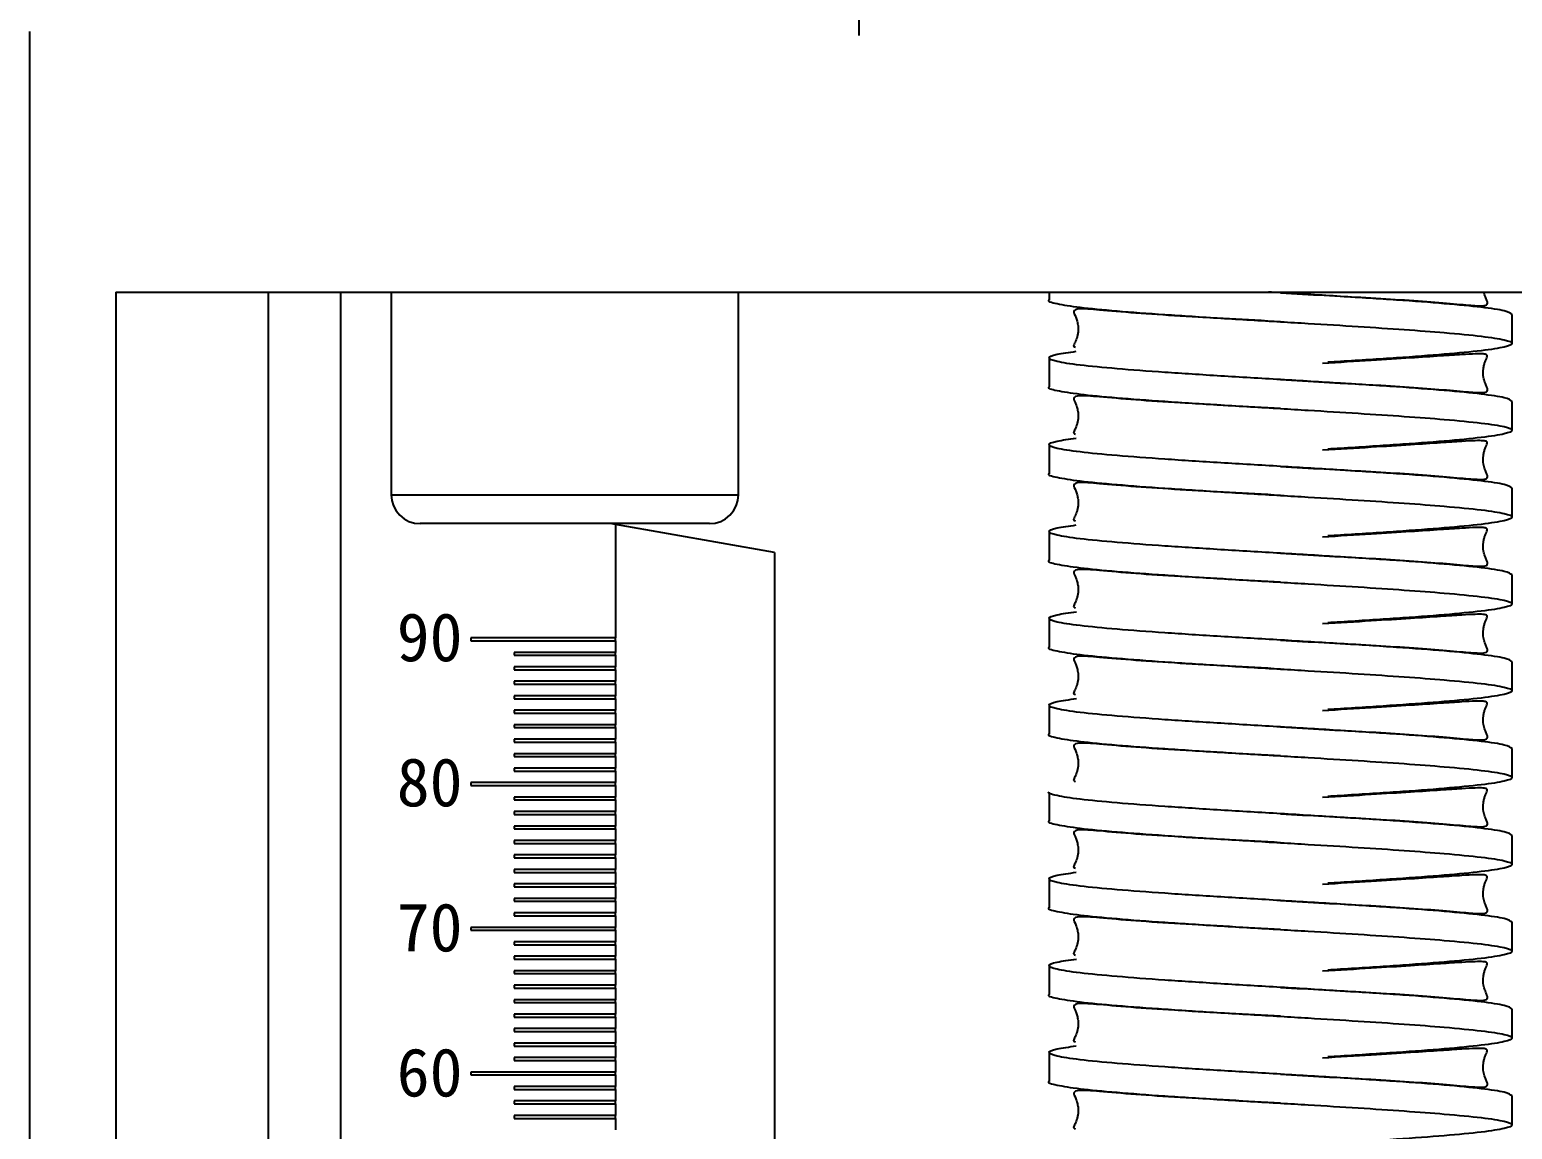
# Model space of a CAD drawing. Header units: millimetres. Extents: x 2379 to 4059, y 879 to 2067.
# Drawn here: x 3498.5 to 3559.9, y 1575.2 to 1620.7 of the extents above; entities that cross this region are included whole.
import ezdxf

# ---------------------------------------------------------------- set-up
doc = ezdxf.new("R2010")
doc.units = ezdxf.units.MM
doc.styles.get("Standard").update_dxf_attribs({"font": 'arial.ttf'})

msp = doc.modelspace()

# ---------------------------------------------------------------- linework, layer by layer
at = {"color": 7, "linetype": 'Continuous', "lineweight": 25}
for p, q in [((3532.868, 1642.885), (3532.868, 1620.485)), ((3498.548, 1620.64), (3498.548, 1453.06)), ((3502.109, 1609.867), (3598.527, 1609.867)), ((3502.109, 1609.867), (3502.109, 1466.227)), ((3508.423, 1609.867), (3508.423, 1466.227)), ((3511.415, 1609.867), (3511.415, 1466.227)), ((3513.512, 1609.867), (3513.512, 1601.488)), ((3527.876, 1601.488), (3527.876, 1609.867)), ((3540.742, 1609.867), (3540.742, 1609.537)), ((3559.894, 1607.742), (3559.894, 1608.939)), ((3540.742, 1607.143), (3540.742, 1605.946)), ((3559.894, 1604.151), (3559.894, 1605.348)), ((3540.742, 1603.552), (3540.742, 1602.355)), ((3513.512, 1601.488), (3520.694, 1601.488)), ((3520.694, 1601.488), (3527.876, 1601.488)), ((3559.894, 1600.56), (3559.894, 1601.757)), ((3520.694, 1600.291), (3514.709, 1600.291)), ((3526.679, 1600.291), (3520.694, 1600.291)), ((3522.787, 1600.255), (3522.582, 1600.291)), ((3522.787, 1600.255), (3522.787, 1595.563)), ((3529.37, 1599.094), (3522.787, 1600.255)), ((3540.742, 1599.961), (3540.742, 1598.764)), ((3529.37, 1599.094), (3529.37, 1556.571)), ((3559.894, 1596.969), (3559.894, 1598.166)), ((3540.742, 1596.37), (3540.742, 1595.173)), ((3522.787, 1595.563), (3516.802, 1595.563)), ((3516.802, 1595.563), (3516.802, 1595.443)), ((3516.802, 1595.443), (3522.787, 1595.443)), ((3522.787, 1595.443), (3522.787, 1595.563)), ((3522.787, 1595.443), (3522.787, 1594.965)), ((3522.787, 1594.965), (3518.597, 1594.965)), ((3518.597, 1594.965), (3518.597, 1594.845)), ((3518.597, 1594.845), (3522.787, 1594.845)), ((3522.787, 1594.845), (3522.787, 1594.965)), ((3522.787, 1594.845), (3522.787, 1594.366)), ((3522.787, 1594.366), (3518.597, 1594.366)), ((3518.597, 1594.366), (3518.597, 1594.246)), ((3518.597, 1594.246), (3522.787, 1594.246)), ((3522.787, 1594.246), (3522.787, 1594.366)), ((3522.787, 1594.246), (3522.787, 1593.768)), ((3559.894, 1593.378), (3559.894, 1594.575)), ((3522.787, 1593.768), (3518.597, 1593.768)), ((3518.597, 1593.768), (3518.597, 1593.648)), ((3518.597, 1593.648), (3522.787, 1593.648)), ((3522.787, 1593.648), (3522.787, 1593.768)), ((3522.787, 1593.648), (3522.787, 1593.169)), ((3522.787, 1593.169), (3518.597, 1593.169)), ((3518.597, 1593.169), (3518.597, 1593.049)), ((3518.597, 1593.049), (3522.787, 1593.049)), ((3522.787, 1593.049), (3522.787, 1593.169)), ((3522.787, 1593.049), (3522.787, 1592.571)), ((3522.787, 1592.571), (3518.597, 1592.571)), ((3518.597, 1592.571), (3518.597, 1592.451)), ((3518.597, 1592.451), (3522.787, 1592.451)), ((3522.787, 1592.451), (3522.787, 1592.571)), ((3522.787, 1592.451), (3522.787, 1591.972)), ((3540.742, 1592.779), (3540.742, 1591.582)), ((3522.787, 1591.972), (3518.597, 1591.972)), ((3518.597, 1591.972), (3518.597, 1591.852)), ((3518.597, 1591.852), (3522.787, 1591.852)), ((3522.787, 1591.852), (3522.787, 1591.972)), ((3522.787, 1591.852), (3522.787, 1591.374)), ((3522.787, 1591.374), (3518.597, 1591.374)), ((3518.597, 1591.374), (3518.597, 1591.254)), ((3518.597, 1591.254), (3522.787, 1591.254)), ((3522.787, 1591.254), (3522.787, 1591.374)), ((3522.787, 1591.254), (3522.787, 1590.775)), ((3522.787, 1590.775), (3518.597, 1590.775)), ((3518.597, 1590.775), (3518.597, 1590.655)), ((3518.597, 1590.655), (3522.787, 1590.655)), ((3522.787, 1590.655), (3522.787, 1590.775)), ((3522.787, 1590.655), (3522.787, 1590.177)), ((3559.894, 1589.787), (3559.894, 1590.984)), ((3522.787, 1590.177), (3518.597, 1590.177)), ((3518.597, 1590.177), (3518.597, 1590.057)), ((3518.597, 1590.057), (3522.787, 1590.057)), ((3522.787, 1590.057), (3522.787, 1590.177)), ((3522.787, 1590.057), (3522.787, 1589.578)), ((3522.787, 1589.578), (3516.802, 1589.578)), ((3516.802, 1589.578), (3516.802, 1589.458)), ((3516.802, 1589.458), (3522.787, 1589.458)), ((3522.787, 1589.458), (3522.787, 1589.578)), ((3522.787, 1589.458), (3522.787, 1588.98)), ((3540.742, 1589.188), (3540.742, 1587.991)), ((3522.787, 1588.98), (3518.597, 1588.98)), ((3518.597, 1588.98), (3518.597, 1588.86)), ((3518.597, 1588.86), (3522.787, 1588.86)), ((3522.787, 1588.86), (3522.787, 1588.98)), ((3522.787, 1588.86), (3522.787, 1588.381)), ((3522.787, 1588.381), (3518.597, 1588.381)), ((3518.597, 1588.381), (3518.597, 1588.261)), ((3518.597, 1588.261), (3522.787, 1588.261)), ((3522.787, 1588.261), (3522.787, 1588.381)), ((3522.787, 1588.261), (3522.787, 1587.783)), ((3522.787, 1587.783), (3518.597, 1587.783)), ((3518.597, 1587.783), (3518.597, 1587.663)), ((3518.597, 1587.663), (3522.787, 1587.663)), ((3522.787, 1587.663), (3522.787, 1587.783)), ((3522.787, 1587.663), (3522.787, 1587.184)), ((3559.894, 1586.196), (3559.894, 1587.393)), ((3522.787, 1587.184), (3518.597, 1587.184)), ((3518.597, 1587.184), (3518.597, 1587.064)), ((3518.597, 1587.064), (3522.787, 1587.064)), ((3522.787, 1587.064), (3522.787, 1587.184)), ((3522.787, 1587.064), (3522.787, 1586.586)), ((3522.787, 1586.586), (3518.597, 1586.586)), ((3518.597, 1586.586), (3518.597, 1586.466)), ((3518.597, 1586.466), (3522.787, 1586.466)), ((3522.787, 1586.466), (3522.787, 1586.586)), ((3522.787, 1586.466), (3522.787, 1585.987)), ((3522.787, 1585.987), (3518.597, 1585.987)), ((3518.597, 1585.987), (3518.597, 1585.867)), ((3518.597, 1585.867), (3522.787, 1585.867)), ((3522.787, 1585.867), (3522.787, 1585.987)), ((3522.787, 1585.867), (3522.787, 1585.389)), ((3540.742, 1585.597), (3540.742, 1584.4)), ((3522.787, 1585.389), (3518.597, 1585.389)), ((3518.597, 1585.389), (3518.597, 1585.269)), ((3518.597, 1585.269), (3522.787, 1585.269)), ((3522.787, 1585.269), (3522.787, 1585.389)), ((3522.787, 1585.269), (3522.787, 1584.79)), ((3522.787, 1584.79), (3518.597, 1584.79)), ((3518.597, 1584.79), (3518.597, 1584.67)), ((3518.597, 1584.67), (3522.787, 1584.67)), ((3522.787, 1584.67), (3522.787, 1584.79)), ((3522.787, 1584.67), (3522.787, 1584.192)), ((3522.787, 1584.192), (3518.597, 1584.192)), ((3518.597, 1584.192), (3518.597, 1584.072)), ((3518.597, 1584.072), (3522.787, 1584.072)), ((3522.787, 1584.072), (3522.787, 1584.192)), ((3522.787, 1584.072), (3522.787, 1583.593)), ((3559.894, 1582.605), (3559.894, 1583.802)), ((3522.787, 1583.593), (3516.802, 1583.593)), ((3516.802, 1583.593), (3516.802, 1583.473)), ((3516.802, 1583.473), (3522.787, 1583.473)), ((3522.787, 1583.473), (3522.787, 1583.593)), ((3522.787, 1583.473), (3522.787, 1582.995)), ((3522.787, 1582.995), (3518.597, 1582.995)), ((3518.597, 1582.995), (3518.597, 1582.875)), ((3518.597, 1582.875), (3522.787, 1582.875)), ((3522.787, 1582.875), (3522.787, 1582.995)), ((3522.787, 1582.875), (3522.787, 1582.396)), ((3522.787, 1582.396), (3518.597, 1582.396)), ((3518.597, 1582.396), (3518.597, 1582.276)), ((3518.597, 1582.276), (3522.787, 1582.276)), ((3522.787, 1582.276), (3522.787, 1582.396)), ((3522.787, 1582.276), (3522.787, 1581.798)), ((3540.742, 1582.006), (3540.742, 1580.809)), ((3522.787, 1581.798), (3518.597, 1581.798)), ((3518.597, 1581.798), (3518.597, 1581.678)), ((3518.597, 1581.678), (3522.787, 1581.678)), ((3522.787, 1581.199), (3518.597, 1581.199)), ((3518.597, 1581.199), (3518.597, 1581.079)), ((3522.787, 1581.678), (3522.787, 1581.798)), ((3522.787, 1581.678), (3522.787, 1581.199)), ((3522.787, 1581.079), (3522.787, 1581.199)), ((3518.597, 1581.079), (3522.787, 1581.079)), ((3522.787, 1580.601), (3518.597, 1580.601)), ((3518.597, 1580.601), (3518.597, 1580.481)), ((3522.787, 1581.079), (3522.787, 1580.601)), ((3522.787, 1580.481), (3522.787, 1580.601)), ((3518.597, 1580.481), (3522.787, 1580.481)), ((3522.787, 1580.002), (3518.597, 1580.002)), ((3518.597, 1580.002), (3518.597, 1579.882)), ((3522.787, 1580.481), (3522.787, 1580.002)), ((3522.787, 1579.882), (3522.787, 1580.002)), ((3559.894, 1579.014), (3559.894, 1580.211)), ((3518.597, 1579.882), (3522.787, 1579.882)), ((3522.787, 1579.404), (3518.597, 1579.404)), ((3518.597, 1579.404), (3518.597, 1579.284)), ((3522.787, 1579.882), (3522.787, 1579.404)), ((3522.787, 1579.284), (3522.787, 1579.404)), ((3518.597, 1579.284), (3522.787, 1579.284)), ((3522.787, 1578.805), (3518.597, 1578.805)), ((3518.597, 1578.805), (3518.597, 1578.685)), ((3522.787, 1579.284), (3522.787, 1578.805)), ((3522.787, 1578.685), (3522.787, 1578.805)), ((3518.597, 1578.685), (3522.787, 1578.685)), ((3522.787, 1578.207), (3518.597, 1578.207)), ((3518.597, 1578.207), (3518.597, 1578.087)), ((3522.787, 1578.685), (3522.787, 1578.207)), ((3522.787, 1578.087), (3522.787, 1578.207)), ((3540.742, 1578.415), (3540.742, 1577.218)), ((3522.787, 1577.608), (3516.802, 1577.608)), ((3516.802, 1577.608), (3516.802, 1577.488)), ((3518.597, 1578.087), (3522.787, 1578.087)), ((3522.787, 1578.087), (3522.787, 1577.608)), ((3522.787, 1577.488), (3522.787, 1577.608)), ((3516.802, 1577.488), (3522.787, 1577.488)), ((3522.787, 1577.01), (3518.597, 1577.01)), ((3518.597, 1577.01), (3518.597, 1576.89)), ((3522.787, 1577.488), (3522.787, 1577.01)), ((3522.787, 1576.89), (3522.787, 1577.01)), ((3518.597, 1576.89), (3522.787, 1576.89)), ((3522.787, 1576.411), (3518.597, 1576.411)), ((3518.597, 1576.411), (3518.597, 1576.291)), ((3518.597, 1576.291), (3522.787, 1576.291)), ((3522.787, 1576.89), (3522.787, 1576.411)), ((3522.787, 1576.291), (3522.787, 1576.411)), ((3522.787, 1576.291), (3522.787, 1575.813)), ((3559.894, 1575.423), (3559.894, 1576.62)), ((3522.787, 1575.813), (3518.597, 1575.813)), ((3518.597, 1575.813), (3518.597, 1575.693)), ((3518.597, 1575.693), (3522.787, 1575.693)), ((3522.787, 1575.693), (3522.787, 1575.813)), ((3522.787, 1575.693), (3522.787, 1575.214))]:
    msp.add_line(p, q, dxfattribs=at)
for centre, start, end in [((3514.709, 1601.488), 180, 270), ((3526.679, 1601.488), 270, 0)]:
    msp.add_arc(centre, 1.197, start, end, dxfattribs=at)
for points, knots in [([(3540.742, 1609.537), (3540.742, 1609.537), (3540.633, 1609.487), (3541.013, 1609.389), (3541.916, 1609.238), (3543.473, 1609.089), (3545.474, 1608.94), (3547.81, 1608.789), (3549.865, 1608.668), (3551.785, 1608.552), (3553.55, 1608.445), (3555.474, 1608.318), (3557.244, 1608.184), (3558.706, 1608.041), (3559.674, 1607.893), (3560.004, 1607.741), (3559.674, 1607.594), (3558.706, 1607.442), (3557.168, 1607.293), (3555.155, 1607.145), (3553.451, 1607.033), (3552.443, 1606.973), (3552.267, 1606.962)], [0, 0, 0, 0, 0.000078, 0.05802, 0.116219, 0.17425, 0.23228, 0.290479, 0.348421, 0.375023, 0.424312, 0.473627, 0.522928, 0.581046, 0.639018, 0.697257, 0.7552, 0.813399, 0.871429, 0.929459, 0.987658, 1, 1, 1, 1]), ([(3559.893, 1608.939), (3559.83, 1608.989), (3559.703, 1609.09), (3558.697, 1609.238), (3557.168, 1609.388), (3555.161, 1609.538), (3552.825, 1609.686), (3550.986, 1609.798), (3549.983, 1609.857), (3549.817, 1609.867)], [0, 0, 0, 0, 0.0724783, 0.1447208, 0.2169559, 0.2893167, 0.361496, 0.434009, 0.4483704, 0.4483704, 0.4483704, 0.4483704]), ([(3550.317, 1609.838), (3550.923, 1609.802), (3552.135, 1609.732), (3553.872, 1609.639), (3555.485, 1609.541), (3556.904, 1609.436), (3558.027, 1609.331), (3558.676, 1609.284), (3558.874, 1609.33), (3558.885, 1609.437), (3558.854, 1609.532), (3558.788, 1609.672), (3558.746, 1609.798), (3558.732, 1609.853), (3558.728, 1609.867)], [0, 0, 0, 0, 0.0667347, 0.133374, 0.2009177, 0.2690953, 0.3360044, 0.3969088, 0.4509665, 0.4757928, 0.4980507, 0.5146554, 0.5210108, 0.5232223, 0.5232223, 0.5232223, 0.5232223]), ([(3550.317, 1608.641), (3549.604, 1608.68), (3548.161, 1608.761), (3546.112, 1608.876), (3544.265, 1608.995), (3542.766, 1609.131), (3541.929, 1609.2), (3541.723, 1609.093), (3541.785, 1608.956), (3541.876, 1608.721), (3541.916, 1608.586), (3541.943, 1608.413), (3541.939, 1608.232), (3541.907, 1608.056), (3541.849, 1607.876), (3541.773, 1607.714), (3541.728, 1607.614), (3541.794, 1607.592), (3541.822, 1607.583)], [0, 0, 0, 0, 0.126114, 0.255276, 0.386621, 0.519479, 0.639605, 0.746077, 0.823304, 0.832971, 0.839551, 0.85256, 0.867487, 0.876902, 0.888646, 0.921293, 0.966536, 1, 1, 1, 1]), ([(3559.893, 1605.348), (3559.83, 1605.398), (3559.703, 1605.499), (3558.697, 1605.647), (3557.168, 1605.797), (3555.161, 1605.947), (3552.825, 1606.095), (3550.319, 1606.247), (3547.81, 1606.395), (3545.475, 1606.546), (3543.469, 1606.695), (3541.93, 1606.844), (3540.959, 1606.995), (3540.642, 1607.143), (3540.907, 1607.286), (3541.563, 1607.376), (3541.86, 1607.417)], [0, 0, 0, 0, 0.072478, 0.144721, 0.216956, 0.289317, 0.361496, 0.434009, 0.506152, 0.578614, 0.650866, 0.723118, 0.79558, 0.867723, 0.940236, 1, 1, 1, 1]), ([(3550.317, 1606.247), (3550.923, 1606.211), (3552.135, 1606.141), (3553.872, 1606.048), (3555.485, 1605.95), (3556.904, 1605.845), (3558.027, 1605.74), (3558.676, 1605.693), (3558.874, 1605.739), (3558.885, 1605.846), (3558.854, 1605.941), (3558.788, 1606.081), (3558.741, 1606.223), (3558.697, 1606.407), (3558.688, 1606.628), (3558.732, 1606.836), (3558.763, 1606.933), (3558.799, 1607.028), (3558.845, 1607.128), (3558.877, 1607.222), (3558.847, 1607.286), (3558.703, 1607.316), (3558.379, 1607.314), (3557.81, 1607.284), (3556.927, 1607.223), (3555.675, 1607.139), (3554.035, 1607.036), (3552.739, 1606.956), (3552.056, 1606.914)], [0, 0, 0, 0, 0.066735, 0.133374, 0.200918, 0.269095, 0.336004, 0.396909, 0.450967, 0.475793, 0.498051, 0.514655, 0.521011, 0.526279, 0.541644, 0.548049, 0.551631, 0.556379, 0.570005, 0.589631, 0.615865, 0.649091, 0.689412, 0.736647, 0.791453, 0.853733, 0.923017, 1, 1, 1, 1]), ([(3540.742, 1605.946), (3540.742, 1605.946), (3540.633, 1605.896), (3541.013, 1605.798), (3541.916, 1605.647), (3543.473, 1605.498), (3545.474, 1605.349), (3547.81, 1605.198), (3549.865, 1605.077), (3551.785, 1604.961), (3553.55, 1604.854), (3555.474, 1604.727), (3557.244, 1604.593), (3558.706, 1604.45), (3559.674, 1604.302), (3560.004, 1604.15), (3559.674, 1604.003), (3558.706, 1603.851), (3557.168, 1603.702), (3555.155, 1603.554), (3553.451, 1603.442), (3552.443, 1603.382), (3552.267, 1603.371)], [0, 0, 0, 0, 0.000078, 0.05802, 0.116219, 0.17425, 0.23228, 0.290479, 0.348421, 0.375023, 0.424312, 0.473627, 0.522928, 0.581046, 0.639018, 0.697257, 0.7552, 0.813399, 0.871429, 0.929459, 0.987658, 1, 1, 1, 1]), ([(3550.317, 1605.05), (3549.604, 1605.089), (3548.161, 1605.17), (3546.112, 1605.285), (3544.265, 1605.404), (3542.766, 1605.54), (3541.929, 1605.609), (3541.723, 1605.502), (3541.785, 1605.365), (3541.876, 1605.13), (3541.916, 1604.995), (3541.943, 1604.822), (3541.939, 1604.641), (3541.907, 1604.465), (3541.849, 1604.285), (3541.773, 1604.123), (3541.728, 1604.023), (3541.794, 1604.001), (3541.822, 1603.992)], [0, 0, 0, 0, 0.126114, 0.255276, 0.386621, 0.519479, 0.639605, 0.746077, 0.823304, 0.832971, 0.839551, 0.85256, 0.867487, 0.876902, 0.888646, 0.921293, 0.966536, 1, 1, 1, 1]), ([(3559.893, 1601.757), (3559.83, 1601.807), (3559.703, 1601.908), (3558.697, 1602.056), (3557.168, 1602.206), (3555.161, 1602.356), (3552.825, 1602.504), (3550.319, 1602.656), (3547.81, 1602.804), (3545.475, 1602.955), (3543.469, 1603.104), (3541.93, 1603.253), (3540.959, 1603.404), (3540.642, 1603.552), (3540.907, 1603.695), (3541.563, 1603.785), (3541.86, 1603.826)], [0, 0, 0, 0, 0.072478, 0.144721, 0.216956, 0.289317, 0.361496, 0.434009, 0.506152, 0.578614, 0.650866, 0.723118, 0.79558, 0.867723, 0.940236, 1, 1, 1, 1]), ([(3550.317, 1602.656), (3550.923, 1602.62), (3552.135, 1602.55), (3553.872, 1602.457), (3555.485, 1602.359), (3556.904, 1602.254), (3558.027, 1602.149), (3558.676, 1602.102), (3558.874, 1602.148), (3558.885, 1602.255), (3558.854, 1602.35), (3558.788, 1602.49), (3558.741, 1602.632), (3558.697, 1602.816), (3558.688, 1603.037), (3558.732, 1603.245), (3558.763, 1603.342), (3558.799, 1603.437), (3558.845, 1603.537), (3558.877, 1603.631), (3558.847, 1603.695), (3558.703, 1603.725), (3558.379, 1603.723), (3557.81, 1603.693), (3556.927, 1603.632), (3555.675, 1603.548), (3554.035, 1603.445), (3552.739, 1603.365), (3552.056, 1603.323)], [0, 0, 0, 0, 0.066735, 0.133374, 0.200918, 0.269095, 0.336004, 0.396909, 0.450967, 0.475793, 0.498051, 0.514655, 0.521011, 0.526279, 0.541644, 0.548049, 0.551631, 0.556379, 0.570005, 0.589631, 0.615865, 0.649091, 0.689412, 0.736647, 0.791453, 0.853733, 0.923017, 1, 1, 1, 1]), ([(3540.742, 1602.355), (3540.742, 1602.355), (3540.633, 1602.305), (3541.013, 1602.207), (3541.916, 1602.056), (3543.473, 1601.907), (3545.474, 1601.758), (3547.81, 1601.607), (3549.865, 1601.486), (3551.785, 1601.37), (3553.55, 1601.263), (3555.474, 1601.136), (3557.244, 1601.002), (3558.706, 1600.859), (3559.674, 1600.711), (3560.004, 1600.559), (3559.674, 1600.412), (3558.706, 1600.26), (3557.168, 1600.111), (3555.155, 1599.963), (3553.451, 1599.851), (3552.443, 1599.791), (3552.267, 1599.78)], [0, 0, 0, 0, 0.000078, 0.05802, 0.116219, 0.17425, 0.23228, 0.290479, 0.348421, 0.375023, 0.424312, 0.473627, 0.522928, 0.581046, 0.639018, 0.697257, 0.7552, 0.813399, 0.871429, 0.929459, 0.987658, 1, 1, 1, 1]), ([(3550.317, 1601.459), (3549.604, 1601.498), (3548.161, 1601.579), (3546.112, 1601.694), (3544.265, 1601.813), (3542.766, 1601.949), (3541.929, 1602.018), (3541.723, 1601.911), (3541.785, 1601.774), (3541.876, 1601.539), (3541.916, 1601.404), (3541.943, 1601.231), (3541.939, 1601.05), (3541.907, 1600.874), (3541.849, 1600.694), (3541.773, 1600.532), (3541.728, 1600.432), (3541.794, 1600.41), (3541.822, 1600.401)], [0, 0, 0, 0, 0.126114, 0.255276, 0.386621, 0.519479, 0.639605, 0.746077, 0.823304, 0.832971, 0.839551, 0.85256, 0.867487, 0.876902, 0.888646, 0.921293, 0.966536, 1, 1, 1, 1]), ([(3559.893, 1598.166), (3559.83, 1598.216), (3559.703, 1598.317), (3558.697, 1598.465), (3557.168, 1598.615), (3555.161, 1598.765), (3552.825, 1598.913), (3550.319, 1599.065), (3547.81, 1599.213), (3545.475, 1599.364), (3543.469, 1599.513), (3541.93, 1599.662), (3540.959, 1599.813), (3540.642, 1599.961), (3540.907, 1600.104), (3541.563, 1600.194), (3541.86, 1600.235)], [0, 0, 0, 0, 0.072478, 0.144721, 0.216956, 0.289317, 0.361496, 0.434009, 0.506152, 0.578614, 0.650866, 0.723118, 0.79558, 0.867723, 0.940236, 1, 1, 1, 1]), ([(3550.317, 1599.065), (3550.923, 1599.029), (3552.135, 1598.959), (3553.872, 1598.866), (3555.485, 1598.768), (3556.904, 1598.663), (3558.027, 1598.558), (3558.676, 1598.511), (3558.874, 1598.557), (3558.885, 1598.664), (3558.854, 1598.759), (3558.788, 1598.899), (3558.741, 1599.041), (3558.697, 1599.225), (3558.688, 1599.446), (3558.732, 1599.654), (3558.763, 1599.751), (3558.799, 1599.846), (3558.845, 1599.946), (3558.877, 1600.04), (3558.847, 1600.104), (3558.703, 1600.134), (3558.379, 1600.132), (3557.81, 1600.102), (3556.927, 1600.041), (3555.675, 1599.957), (3554.035, 1599.854), (3552.739, 1599.774), (3552.056, 1599.732)], [0, 0, 0, 0, 0.066735, 0.133374, 0.200918, 0.269095, 0.336004, 0.396909, 0.450967, 0.475793, 0.498051, 0.514655, 0.521011, 0.526279, 0.541644, 0.548049, 0.551631, 0.556379, 0.570005, 0.589631, 0.615865, 0.649091, 0.689412, 0.736647, 0.791453, 0.853733, 0.923017, 1, 1, 1, 1]), ([(3540.742, 1598.764), (3540.742, 1598.764), (3540.633, 1598.714), (3541.013, 1598.616), (3541.916, 1598.465), (3543.473, 1598.316), (3545.474, 1598.167), (3547.81, 1598.016), (3549.865, 1597.895), (3551.785, 1597.779), (3553.55, 1597.672), (3555.474, 1597.545), (3557.244, 1597.411), (3558.706, 1597.268), (3559.674, 1597.12), (3560.004, 1596.968), (3559.674, 1596.821), (3558.706, 1596.669), (3557.168, 1596.52), (3555.155, 1596.372), (3553.451, 1596.26), (3552.443, 1596.2), (3552.267, 1596.189)], [0, 0, 0, 0, 0.000078, 0.05802, 0.116219, 0.17425, 0.23228, 0.290479, 0.348421, 0.375023, 0.424312, 0.473627, 0.522928, 0.581046, 0.639018, 0.697257, 0.7552, 0.813399, 0.871429, 0.929459, 0.987658, 1, 1, 1, 1]), ([(3550.317, 1597.868), (3549.604, 1597.907), (3548.161, 1597.988), (3546.112, 1598.103), (3544.265, 1598.222), (3542.766, 1598.358), (3541.929, 1598.427), (3541.723, 1598.32), (3541.785, 1598.183), (3541.876, 1597.948), (3541.916, 1597.813), (3541.943, 1597.64), (3541.939, 1597.459), (3541.907, 1597.283), (3541.849, 1597.103), (3541.773, 1596.941), (3541.728, 1596.841), (3541.794, 1596.819), (3541.822, 1596.81)], [0, 0, 0, 0, 0.126114, 0.255276, 0.386621, 0.519479, 0.639605, 0.746077, 0.823304, 0.832971, 0.839551, 0.85256, 0.867487, 0.876902, 0.888646, 0.921293, 0.966536, 1, 1, 1, 1]), ([(3559.893, 1594.575), (3559.83, 1594.625), (3559.703, 1594.726), (3558.697, 1594.874), (3557.168, 1595.024), (3555.161, 1595.174), (3552.825, 1595.322), (3550.319, 1595.474), (3547.81, 1595.622), (3545.475, 1595.773), (3543.469, 1595.922), (3541.93, 1596.071), (3540.96, 1596.222), (3540.642, 1596.37), (3540.91, 1596.514), (3541.573, 1596.605), (3541.875, 1596.647)], [0, 0, 0, 0, 0.072393, 0.144551, 0.216701, 0.288977, 0.361071, 0.433499, 0.505557, 0.577934, 0.650101, 0.722268, 0.794645, 0.866703, 0.939131, 1, 1, 1, 1]), ([(3550.317, 1595.474), (3550.923, 1595.438), (3552.135, 1595.368), (3553.872, 1595.275), (3555.485, 1595.177), (3556.904, 1595.072), (3558.027, 1594.967), (3558.676, 1594.92), (3558.874, 1594.966), (3558.885, 1595.073), (3558.854, 1595.168), (3558.788, 1595.308), (3558.741, 1595.45), (3558.697, 1595.634), (3558.688, 1595.855), (3558.732, 1596.063), (3558.763, 1596.16), (3558.799, 1596.255), (3558.845, 1596.355), (3558.877, 1596.449), (3558.847, 1596.513), (3558.703, 1596.543), (3558.379, 1596.541), (3557.81, 1596.511), (3556.927, 1596.45), (3555.675, 1596.366), (3554.035, 1596.263), (3552.739, 1596.183), (3552.056, 1596.141)], [0, 0, 0, 0, 0.066735, 0.133374, 0.200918, 0.269095, 0.336004, 0.396909, 0.450967, 0.475793, 0.498051, 0.514655, 0.521011, 0.526279, 0.541644, 0.548049, 0.551631, 0.556379, 0.570005, 0.589631, 0.615865, 0.649091, 0.689412, 0.736647, 0.791453, 0.853733, 0.923017, 1, 1, 1, 1]), ([(3540.742, 1595.173), (3540.742, 1595.173), (3540.633, 1595.123), (3541.013, 1595.025), (3541.916, 1594.874), (3543.473, 1594.725), (3545.474, 1594.576), (3547.81, 1594.425), (3549.865, 1594.304), (3551.785, 1594.188), (3553.55, 1594.081), (3555.474, 1593.954), (3557.244, 1593.82), (3558.706, 1593.677), (3559.674, 1593.529), (3560.004, 1593.377), (3559.674, 1593.23), (3558.706, 1593.078), (3557.168, 1592.929), (3555.155, 1592.781), (3553.451, 1592.669), (3552.443, 1592.609), (3552.267, 1592.598)], [0, 0, 0, 0, 0.000078, 0.05802, 0.116219, 0.17425, 0.23228, 0.290479, 0.348421, 0.375023, 0.424312, 0.473627, 0.522928, 0.581046, 0.639018, 0.697257, 0.7552, 0.813399, 0.871429, 0.929459, 0.987658, 1, 1, 1, 1]), ([(3550.317, 1594.277), (3549.604, 1594.316), (3548.161, 1594.397), (3546.112, 1594.512), (3544.265, 1594.631), (3542.766, 1594.767), (3541.929, 1594.836), (3541.723, 1594.729), (3541.785, 1594.592), (3541.876, 1594.357), (3541.916, 1594.222), (3541.943, 1594.049), (3541.939, 1593.868), (3541.907, 1593.692), (3541.849, 1593.512), (3541.773, 1593.35), (3541.728, 1593.25), (3541.794, 1593.228), (3541.822, 1593.219)], [0, 0, 0, 0, 0.126114, 0.255276, 0.386621, 0.519479, 0.639605, 0.746077, 0.823304, 0.832971, 0.839551, 0.85256, 0.867487, 0.876902, 0.888646, 0.921293, 0.966536, 1, 1, 1, 1]), ([(3559.893, 1590.984), (3559.83, 1591.034), (3559.703, 1591.135), (3558.697, 1591.283), (3557.168, 1591.433), (3555.161, 1591.583), (3552.825, 1591.731), (3550.319, 1591.883), (3547.81, 1592.031), (3545.475, 1592.182), (3543.469, 1592.331), (3541.93, 1592.48), (3540.96, 1592.631), (3540.642, 1592.779), (3540.91, 1592.923), (3541.573, 1593.014), (3541.875, 1593.056)], [0, 0, 0, 0, 0.0723931, 0.1445507, 0.2167009, 0.2889767, 0.3610711, 0.4334989, 0.505557, 0.577934, 0.6501011, 0.7222682, 0.7946452, 0.8667033, 0.939131, 1, 1, 1, 1]), ([(3550.317, 1591.883), (3550.923, 1591.847), (3552.135, 1591.777), (3553.872, 1591.684), (3555.485, 1591.586), (3556.904, 1591.481), (3558.027, 1591.376), (3558.676, 1591.329), (3558.874, 1591.375), (3558.885, 1591.482), (3558.854, 1591.577), (3558.788, 1591.717), (3558.741, 1591.859), (3558.697, 1592.043), (3558.688, 1592.264), (3558.732, 1592.472), (3558.763, 1592.569), (3558.799, 1592.664), (3558.845, 1592.764), (3558.877, 1592.858), (3558.847, 1592.922), (3558.703, 1592.952), (3558.379, 1592.95), (3557.81, 1592.92), (3556.927, 1592.859), (3555.675, 1592.775), (3554.035, 1592.672), (3552.739, 1592.592), (3552.056, 1592.55)], [0, 0, 0, 0, 0.066735, 0.133374, 0.200918, 0.269095, 0.336004, 0.396909, 0.450967, 0.475793, 0.498051, 0.514655, 0.521011, 0.526279, 0.541644, 0.548049, 0.551631, 0.556379, 0.570005, 0.589631, 0.615865, 0.649091, 0.689412, 0.736647, 0.791453, 0.853733, 0.923017, 1, 1, 1, 1]), ([(3540.742, 1591.582), (3540.742, 1591.582), (3540.633, 1591.532), (3541.013, 1591.434), (3541.916, 1591.283), (3543.473, 1591.134), (3545.474, 1590.985), (3547.81, 1590.834), (3549.865, 1590.713), (3551.785, 1590.597), (3553.55, 1590.49), (3555.474, 1590.363), (3557.244, 1590.229), (3558.706, 1590.086), (3559.674, 1589.938), (3560.004, 1589.786), (3559.674, 1589.639), (3558.706, 1589.487), (3557.168, 1589.338), (3555.155, 1589.19), (3553.451, 1589.078), (3552.443, 1589.018), (3552.267, 1589.007)], [0, 0, 0, 0, 0.000078, 0.05802, 0.116219, 0.17425, 0.23228, 0.290479, 0.348421, 0.375023, 0.424312, 0.473627, 0.522928, 0.581046, 0.639018, 0.697257, 0.7552, 0.813399, 0.871429, 0.929459, 0.987658, 1, 1, 1, 1]), ([(3550.317, 1590.686), (3549.604, 1590.725), (3548.161, 1590.806), (3546.112, 1590.921), (3544.265, 1591.04), (3542.766, 1591.176), (3541.929, 1591.245), (3541.723, 1591.138), (3541.785, 1591.001), (3541.876, 1590.766), (3541.916, 1590.631), (3541.943, 1590.458), (3541.939, 1590.277), (3541.907, 1590.101), (3541.849, 1589.921), (3541.773, 1589.759), (3541.728, 1589.659), (3541.794, 1589.637), (3541.822, 1589.628)], [0, 0, 0, 0, 0.126114, 0.255276, 0.386621, 0.519479, 0.639605, 0.746077, 0.823304, 0.832971, 0.839551, 0.85256, 0.867487, 0.876902, 0.888646, 0.921293, 0.966536, 1, 1, 1, 1]), ([(3559.893, 1587.393), (3559.83, 1587.443), (3559.703, 1587.544), (3558.697, 1587.692), (3557.168, 1587.842), (3555.161, 1587.992), (3552.825, 1588.14), (3550.319, 1588.292), (3547.81, 1588.44), (3545.474, 1588.591), (3543.473, 1588.74), (3541.916, 1588.889), (3541.013, 1589.04), (3540.633, 1589.138), (3540.742, 1589.188), (3540.742, 1589.188)], [0, 0, 0, 0, 0.083518, 0.166764, 0.250001, 0.333383, 0.416556, 0.500114, 0.583245, 0.666744, 0.750001, 0.833258, 0.916757, 0.999888, 1, 1, 1, 1]), ([(3550.317, 1588.292), (3550.923, 1588.256), (3552.135, 1588.186), (3553.872, 1588.093), (3555.485, 1587.995), (3556.904, 1587.89), (3558.027, 1587.785), (3558.676, 1587.738), (3558.874, 1587.784), (3558.885, 1587.891), (3558.854, 1587.986), (3558.788, 1588.126), (3558.741, 1588.268), (3558.697, 1588.452), (3558.688, 1588.673), (3558.732, 1588.881), (3558.763, 1588.978), (3558.799, 1589.073), (3558.845, 1589.173), (3558.877, 1589.267), (3558.847, 1589.331), (3558.703, 1589.361), (3558.379, 1589.359), (3557.81, 1589.329), (3556.927, 1589.268), (3555.675, 1589.184), (3554.035, 1589.081), (3552.739, 1589.001), (3552.056, 1588.959)], [0, 0, 0, 0, 0.066735, 0.133374, 0.200918, 0.269095, 0.336004, 0.396909, 0.450967, 0.475793, 0.498051, 0.514655, 0.521011, 0.526279, 0.541644, 0.548049, 0.551631, 0.556379, 0.570005, 0.589631, 0.615865, 0.649091, 0.689412, 0.736647, 0.791453, 0.853733, 0.923017, 1, 1, 1, 1]), ([(3540.742, 1587.991), (3540.742, 1587.991), (3540.633, 1587.941), (3541.013, 1587.843), (3541.916, 1587.692), (3543.473, 1587.543), (3545.474, 1587.394), (3547.81, 1587.243), (3549.865, 1587.122), (3551.785, 1587.006), (3553.55, 1586.899), (3555.474, 1586.772), (3557.244, 1586.638), (3558.706, 1586.495), (3559.674, 1586.347), (3560.004, 1586.195), (3559.674, 1586.048), (3558.706, 1585.896), (3557.168, 1585.747), (3555.155, 1585.599), (3553.451, 1585.487), (3552.443, 1585.427), (3552.267, 1585.416)], [0, 0, 0, 0, 0.000078, 0.05802, 0.116219, 0.17425, 0.23228, 0.290479, 0.348421, 0.375023, 0.424312, 0.473627, 0.522928, 0.581046, 0.639018, 0.697257, 0.7552, 0.813399, 0.871429, 0.929459, 0.987658, 1, 1, 1, 1]), ([(3550.317, 1587.095), (3549.604, 1587.134), (3548.161, 1587.215), (3546.112, 1587.33), (3544.265, 1587.449), (3542.766, 1587.585), (3541.929, 1587.654), (3541.723, 1587.547), (3541.785, 1587.41), (3541.876, 1587.175), (3541.916, 1587.04), (3541.943, 1586.867), (3541.939, 1586.686), (3541.907, 1586.51), (3541.849, 1586.33), (3541.773, 1586.168), (3541.728, 1586.068), (3541.794, 1586.046), (3541.822, 1586.037)], [0, 0, 0, 0, 0.126114, 0.2552756, 0.3866208, 0.519479, 0.6396053, 0.7460767, 0.8233041, 0.8329713, 0.8395511, 0.8525598, 0.8674865, 0.8769024, 0.8886457, 0.9212929, 0.9665357, 1, 1, 1, 1]), ([(3559.893, 1583.802), (3559.83, 1583.852), (3559.703, 1583.953), (3558.697, 1584.101), (3557.168, 1584.251), (3555.161, 1584.401), (3552.825, 1584.549), (3550.319, 1584.701), (3547.81, 1584.849), (3545.475, 1585), (3543.469, 1585.149), (3541.93, 1585.298), (3540.959, 1585.449), (3540.642, 1585.597), (3540.907, 1585.74), (3541.563, 1585.83), (3541.86, 1585.871)], [0, 0, 0, 0, 0.0724783, 0.1447208, 0.2169559, 0.2893167, 0.361496, 0.434009, 0.5061518, 0.578614, 0.6508661, 0.7231181, 0.7955803, 0.8677231, 0.9402361, 1, 1, 1, 1]), ([(3550.317, 1584.701), (3550.923, 1584.665), (3552.135, 1584.595), (3553.872, 1584.502), (3555.485, 1584.404), (3556.904, 1584.299), (3558.027, 1584.194), (3558.676, 1584.147), (3558.874, 1584.193), (3558.885, 1584.3), (3558.854, 1584.395), (3558.788, 1584.535), (3558.741, 1584.677), (3558.697, 1584.861), (3558.688, 1585.082), (3558.732, 1585.29), (3558.763, 1585.387), (3558.799, 1585.482), (3558.845, 1585.582), (3558.877, 1585.676), (3558.847, 1585.74), (3558.703, 1585.77), (3558.379, 1585.768), (3557.81, 1585.738), (3556.927, 1585.677), (3555.675, 1585.593), (3554.035, 1585.49), (3552.739, 1585.41), (3552.056, 1585.368)], [0, 0, 0, 0, 0.066735, 0.133374, 0.200918, 0.269095, 0.336004, 0.396909, 0.450967, 0.475793, 0.498051, 0.514655, 0.521011, 0.526279, 0.541644, 0.548049, 0.551631, 0.556379, 0.570005, 0.589631, 0.615865, 0.649091, 0.689412, 0.736647, 0.791453, 0.853733, 0.923017, 1, 1, 1, 1]), ([(3540.742, 1584.4), (3540.742, 1584.4), (3540.633, 1584.35), (3541.013, 1584.252), (3541.916, 1584.101), (3543.473, 1583.952), (3545.474, 1583.803), (3547.81, 1583.652), (3549.865, 1583.531), (3551.785, 1583.415), (3553.55, 1583.308), (3555.474, 1583.181), (3557.244, 1583.047), (3558.706, 1582.904), (3559.674, 1582.756), (3560.004, 1582.604), (3559.674, 1582.457), (3558.706, 1582.305), (3557.168, 1582.156), (3555.155, 1582.008), (3553.451, 1581.896), (3552.443, 1581.836), (3552.267, 1581.825)], [0, 0, 0, 0, 0.000078, 0.05802, 0.116219, 0.17425, 0.23228, 0.290479, 0.348421, 0.375023, 0.424312, 0.473627, 0.522928, 0.581046, 0.639018, 0.697257, 0.7552, 0.813399, 0.871429, 0.929459, 0.987658, 1, 1, 1, 1]), ([(3550.317, 1583.504), (3549.604, 1583.543), (3548.161, 1583.624), (3546.112, 1583.739), (3544.265, 1583.858), (3542.766, 1583.994), (3541.929, 1584.063), (3541.723, 1583.956), (3541.785, 1583.819), (3541.876, 1583.584), (3541.916, 1583.449), (3541.943, 1583.276), (3541.939, 1583.095), (3541.907, 1582.919), (3541.849, 1582.739), (3541.773, 1582.577), (3541.728, 1582.477), (3541.794, 1582.455), (3541.822, 1582.446)], [0, 0, 0, 0, 0.126114, 0.2552756, 0.3866208, 0.519479, 0.6396053, 0.7460767, 0.8233041, 0.8329713, 0.8395511, 0.8525598, 0.8674865, 0.8769024, 0.8886457, 0.9212929, 0.9665357, 1, 1, 1, 1]), ([(3559.893, 1580.211), (3559.83, 1580.261), (3559.703, 1580.362), (3558.697, 1580.51), (3557.168, 1580.66), (3555.161, 1580.81), (3552.825, 1580.958), (3550.319, 1581.11), (3547.81, 1581.258), (3545.475, 1581.409), (3543.469, 1581.558), (3541.93, 1581.707), (3540.96, 1581.858), (3540.642, 1582.006), (3540.91, 1582.15), (3541.573, 1582.241), (3541.875, 1582.283)], [0, 0, 0, 0, 0.072393, 0.144551, 0.216701, 0.288977, 0.361071, 0.433499, 0.505557, 0.577934, 0.650101, 0.722268, 0.794645, 0.866703, 0.939131, 1, 1, 1, 1]), ([(3550.317, 1581.11), (3550.923, 1581.074), (3552.135, 1581.004), (3553.872, 1580.911), (3555.485, 1580.813), (3556.904, 1580.708), (3558.027, 1580.603), (3558.676, 1580.556), (3558.874, 1580.602), (3558.885, 1580.709), (3558.854, 1580.804), (3558.788, 1580.944), (3558.741, 1581.086), (3558.697, 1581.27), (3558.688, 1581.491), (3558.732, 1581.699), (3558.763, 1581.796), (3558.799, 1581.891), (3558.845, 1581.991), (3558.877, 1582.085), (3558.847, 1582.149), (3558.703, 1582.179), (3558.379, 1582.177), (3557.81, 1582.147), (3556.927, 1582.086), (3555.675, 1582.002), (3554.035, 1581.899), (3552.739, 1581.819), (3552.056, 1581.777)], [0, 0, 0, 0, 0.066735, 0.133374, 0.200918, 0.269095, 0.336004, 0.396909, 0.450967, 0.475793, 0.498051, 0.514655, 0.521011, 0.526279, 0.541644, 0.548049, 0.551631, 0.556379, 0.570005, 0.589631, 0.615865, 0.649091, 0.689412, 0.736647, 0.791453, 0.853733, 0.923017, 1, 1, 1, 1]), ([(3540.742, 1580.809), (3540.742, 1580.809), (3540.633, 1580.759), (3541.013, 1580.661), (3541.916, 1580.51), (3543.473, 1580.361), (3545.474, 1580.212), (3547.81, 1580.061), (3549.865, 1579.94), (3551.785, 1579.824), (3553.55, 1579.717), (3555.474, 1579.59), (3557.244, 1579.456), (3558.706, 1579.313), (3559.674, 1579.165), (3560.004, 1579.013), (3559.674, 1578.866), (3558.706, 1578.714), (3557.168, 1578.565), (3555.155, 1578.417), (3553.451, 1578.305), (3552.443, 1578.245), (3552.267, 1578.234)], [0, 0, 0, 0, 0.000078, 0.05802, 0.116219, 0.17425, 0.23228, 0.290479, 0.348421, 0.375023, 0.424312, 0.473627, 0.522928, 0.581046, 0.639018, 0.697257, 0.7552, 0.813399, 0.871429, 0.929459, 0.987658, 1, 1, 1, 1]), ([(3550.317, 1579.913), (3549.604, 1579.952), (3548.161, 1580.033), (3546.112, 1580.148), (3544.265, 1580.267), (3542.766, 1580.403), (3541.929, 1580.472), (3541.723, 1580.365), (3541.785, 1580.228), (3541.876, 1579.993), (3541.916, 1579.858), (3541.943, 1579.685), (3541.939, 1579.504), (3541.907, 1579.328), (3541.849, 1579.148), (3541.773, 1578.986), (3541.728, 1578.886), (3541.794, 1578.864), (3541.822, 1578.855)], [0, 0, 0, 0, 0.126114, 0.255276, 0.386621, 0.519479, 0.639605, 0.746077, 0.823304, 0.832971, 0.839551, 0.85256, 0.867487, 0.876902, 0.888646, 0.921293, 0.966536, 1, 1, 1, 1]), ([(3559.893, 1576.62), (3559.83, 1576.67), (3559.703, 1576.771), (3558.697, 1576.919), (3557.168, 1577.069), (3555.161, 1577.219), (3552.825, 1577.367), (3550.319, 1577.519), (3547.81, 1577.667), (3545.475, 1577.818), (3543.469, 1577.967), (3541.93, 1578.116), (3540.959, 1578.267), (3540.642, 1578.415), (3540.907, 1578.558), (3541.563, 1578.648), (3541.86, 1578.689)], [0, 0, 0, 0, 0.072478, 0.144721, 0.216956, 0.289317, 0.361496, 0.434009, 0.506152, 0.578614, 0.650866, 0.723118, 0.79558, 0.867723, 0.940236, 1, 1, 1, 1]), ([(3550.317, 1577.519), (3550.923, 1577.483), (3552.135, 1577.413), (3553.872, 1577.32), (3555.485, 1577.222), (3556.904, 1577.117), (3558.027, 1577.012), (3558.676, 1576.965), (3558.874, 1577.011), (3558.885, 1577.118), (3558.854, 1577.213), (3558.788, 1577.353), (3558.741, 1577.495), (3558.697, 1577.679), (3558.688, 1577.9), (3558.732, 1578.108), (3558.763, 1578.205), (3558.799, 1578.3), (3558.845, 1578.4), (3558.877, 1578.494), (3558.847, 1578.558), (3558.703, 1578.588), (3558.379, 1578.586), (3557.81, 1578.556), (3556.927, 1578.495), (3555.675, 1578.411), (3554.035, 1578.308), (3552.739, 1578.228), (3552.056, 1578.186)], [0, 0, 0, 0, 0.066735, 0.133374, 0.200918, 0.269095, 0.336004, 0.396909, 0.450967, 0.475793, 0.498051, 0.514655, 0.521011, 0.526279, 0.541644, 0.548049, 0.551631, 0.556379, 0.570005, 0.589631, 0.615865, 0.649091, 0.689412, 0.736647, 0.791453, 0.853733, 0.923017, 1, 1, 1, 1]), ([(3540.742, 1577.218), (3540.742, 1577.218), (3540.633, 1577.168), (3541.013, 1577.07), (3541.916, 1576.919), (3543.473, 1576.77), (3545.474, 1576.621), (3547.81, 1576.47), (3549.865, 1576.349), (3551.785, 1576.233), (3553.55, 1576.126), (3555.474, 1575.999), (3557.244, 1575.865), (3558.706, 1575.722), (3559.674, 1575.574), (3560.004, 1575.422), (3559.674, 1575.275), (3558.706, 1575.123), (3557.168, 1574.974), (3555.155, 1574.826), (3553.451, 1574.714), (3552.443, 1574.654), (3552.267, 1574.643)], [0, 0, 0, 0, 0.000078, 0.05802, 0.116219, 0.17425, 0.23228, 0.290479, 0.348421, 0.375023, 0.424312, 0.473627, 0.522928, 0.581046, 0.639018, 0.697257, 0.7552, 0.813399, 0.871429, 0.929459, 0.987658, 1, 1, 1, 1]), ([(3550.317, 1576.322), (3549.604, 1576.361), (3548.161, 1576.442), (3546.112, 1576.557), (3544.265, 1576.676), (3542.766, 1576.812), (3541.929, 1576.881), (3541.723, 1576.774), (3541.785, 1576.637), (3541.876, 1576.402), (3541.916, 1576.267), (3541.943, 1576.094), (3541.939, 1575.913), (3541.907, 1575.737), (3541.849, 1575.557), (3541.773, 1575.395), (3541.728, 1575.295), (3541.794, 1575.273), (3541.822, 1575.264)], [0, 0, 0, 0, 0.126114, 0.255276, 0.386621, 0.519479, 0.639605, 0.746077, 0.823304, 0.832971, 0.839551, 0.85256, 0.867487, 0.876902, 0.888646, 0.921293, 0.966536, 1, 1, 1, 1])]:
    msp.add_open_spline(points, degree=3, knots=knots, dxfattribs=at)

# ---------------------------------------------------------------- texts
at = {"linetype": 'ByBlock', "char_height": 2, "attachment_point": 1}
for s, insert in [('{\\fSimSun|b0|i0|c134|p2;90}', (3513.739, 1596.597)), ('{\\fSimSun|b0|i0|c134|p2;80}', (3513.739, 1590.597)), ('{\\fSimSun|b0|i0|c134|p2;70}', (3513.739, 1584.597)), ('{\\fSimSun|b0|i0|c134|p2;60}', (3513.739, 1578.597))]:
    msp.add_mtext_dynamic_manual_height_columns(s, width=3.84209, gutter_width=1, heights=[0], dxfattribs=dict(at, insert=insert))

doc.saveas('drawing.dxf')
